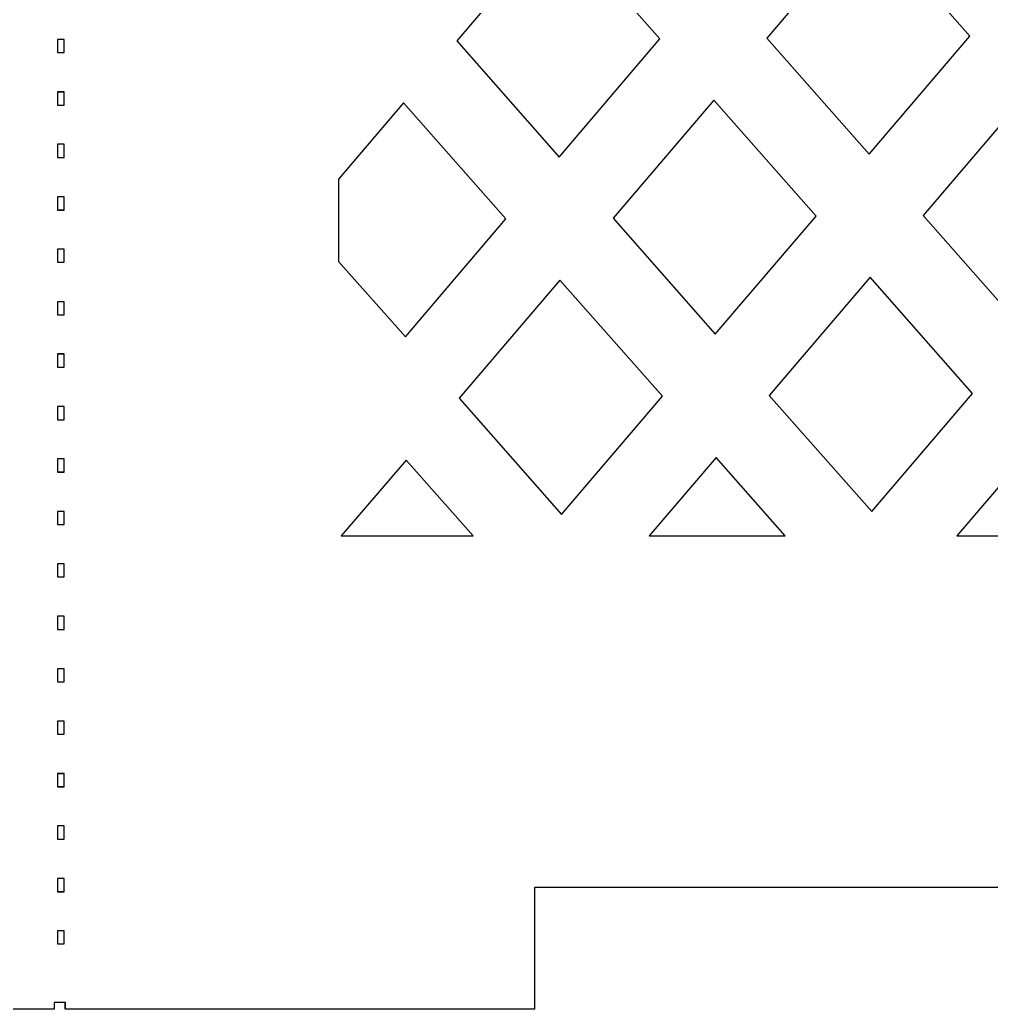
# Model space of a CAD drawing. Header units: centimetres. Extents: x -13.8 to 13.6, y -7 to 7.
# Drawn here: x 6.623 to 10.206, y -6.972 to -3.325 of the extents above; entities that cross this region are included whole.
import ezdxf

# ---------------------------------------------------------------- set-up
doc = ezdxf.new("R2010")
doc.units = ezdxf.units.CM
doc.header["$MEASUREMENT"] = 0
doc.layers.add('Layer 1', color=7, linetype='Continuous')

msp = doc.modelspace()

# ---------------------------------------------------------------- linework, layer by layer
at = {"layer": 'Layer 1', "lineweight": 25}
for points, knots in [([(-10.20604, 6.97186), (-10.57674, 6.97186), (-10.9065, 6.65034), (-11.11803, 6.15165), (-11.11803, 6.15165), (-11.35304, 5.96579), (-11.54832, 5.7106), (-11.6844, 5.40916), (-11.6844, 5.40916), (-11.88437, 5.69667), (-12.13605, 5.8697), (-12.41035, 5.8697), (-12.41035, 5.8697), (-12.94611, 5.8697), (-13.39804, 5.21428), (-13.53896, 4.32023), (-13.53896, 4.32023), (-13.53896, 4.32023), (-13.58526, 4.32023), (-13.58526, 4.32023), (-13.58526, 4.32023), (-13.58526, 4.32023), (-13.58526, 3.72905), (-13.58526, 3.72905), (-13.58526, 3.72905), (-13.58526, 3.72905), (-13.58526, -4.81038), (-13.58526, -4.81038), (-13.58526, -4.81038), (-13.58526, -4.81038), (-13.58526, -6.52273), (-13.58526, -6.52273), (-13.58526, -6.52273), (-13.58526, -6.52273), (-13.58526, -6.97169), (-13.58526, -6.97169), (-13.58526, -6.97169), (-13.58526, -6.97169), (-11.85472, -6.97169), (-11.85472, -6.97169), (-11.85472, -6.97169), (-11.85472, -6.97169), (-11.85472, -6.52273), (-11.85472, -6.52273), (-11.85472, -6.52273), (-11.85472, -6.52273), (-8.55735, -6.52273), (-8.55735, -6.52273), (-8.55735, -6.52273), (-8.55735, -6.52273), (-8.55735, -6.97169), (-8.55735, -6.97169), (-8.55735, -6.97169), (-8.55735, -6.97169), (-6.82681, -6.97169), (-6.82681, -6.97169), (-6.82681, -6.97169), (-6.82681, -6.97169), (-6.82681, -6.93283), (-6.82681, -6.93283), (-6.82681, -6.93283), (-6.82681, -6.93283), (-6.79291, -6.93283), (-6.79291, -6.93283), (-6.79291, -6.93283), (-6.79291, -6.93283), (-6.79291, -6.97169), (-6.79291, -6.97169), (-6.79291, -6.97169), (-6.79291, -6.97169), (-5.0632, -6.97169), (-5.0632, -6.97169), (-5.0632, -6.97169), (-5.0632, -6.97169), (-5.0632, -6.52273), (-5.0632, -6.52273), (-5.0632, -6.52273), (-5.0632, -6.52273), (-1.765, -6.52273), (-1.765, -6.52273), (-1.765, -6.52273), (-1.765, -6.52273), (-1.765, -6.97169), (-1.765, -6.97169), (-1.765, -6.97169), (-1.765, -6.97169), (-0.03446, -6.97169), (-0.03446, -6.97169), (-0.03446, -6.97169), (-0.03446, -6.97169), (-0.03446, -6.94689), (-0.03446, -6.94689), (-0.03446, -6.94689), (-0.03446, -6.94689), (-0.00883, -6.94689), (-0.00883, -6.94689), (-0.00883, -6.94689), (-0.00883, -6.94689), (-0.00883, -6.97169), (-0.00883, -6.97169), (-0.00883, -6.97169), (-0.00883, -6.97169), (1.72088, -6.97169), (1.72088, -6.97169), (1.72088, -6.97169), (1.72088, -6.97169), (1.72088, -6.52273), (1.72088, -6.52273), (1.72088, -6.52273), (1.72088, -6.52273), (5.01908, -6.52273), (5.01908, -6.52273), (5.01908, -6.52273), (5.01908, -6.52273), (5.01908, -6.97169), (5.01908, -6.97169), (5.01908, -6.97169), (5.01908, -6.97169), (6.74962, -6.97169), (6.74962, -6.97169), (6.74962, -6.97169), (6.74962, -6.97169), (6.74962, -6.94689), (6.74962, -6.94689), (6.74962, -6.94689), (6.74962, -6.94689), (6.79096, -6.94689), (6.79096, -6.94689), (6.79096, -6.94689), (6.79096, -6.94689), (6.79096, -6.97169), (6.79096, -6.97169), (6.79096, -6.97169), (6.79096, -6.97169), (8.5215, -6.97169), (8.5215, -6.97169), (8.5215, -6.97169), (8.5215, -6.97169), (8.5215, -6.52273), (8.5215, -6.52273), (8.5215, -6.52273), (8.5215, -6.52273), (11.81887, -6.52273), (11.81887, -6.52273), (11.81887, -6.52273), (11.81887, -6.52273), (11.81887, -6.97169), (11.81887, -6.97169), (11.81887, -6.97169), (11.81887, -6.97169), (13.54941, -6.97169), (13.54941, -6.97169), (13.54941, -6.97169), (13.54941, -6.97169), (13.54941, -6.52273), (13.54941, -6.52273), (13.54941, -6.52273), (13.54941, -6.52273), (13.54941, -4.81038), (13.54941, -4.81038), (13.54941, -4.81038), (13.54941, -4.81038), (13.54941, 3.20071), (13.54941, 3.20071), (13.54941, 3.20071), (13.57301, 3.36982), (13.58579, 3.54662), (13.58579, 3.72905), (13.58579, 3.72905), (13.58579, 3.91148), (13.573, 4.08828), (13.54941, 4.25739), (13.54941, 4.25739), (13.54941, 4.25739), (13.54941, 4.32023), (13.54941, 4.32023), (13.54941, 4.32023), (13.54941, 4.32023), (13.53949, 4.32023), (13.53949, 4.32023), (13.53949, 4.32023), (13.39856, 5.21428), (12.94663, 5.8697), (12.41088, 5.8697), (12.41088, 5.8697), (12.12654, 5.8697), (11.86586, 5.68447), (11.66261, 5.37774), (11.66261, 5.37774), (11.52608, 5.69292), (11.32618, 5.95932), (11.08301, 6.15165), (11.08301, 6.15165), (10.87149, 6.65034), (10.5409, 6.97186), (10.1702, 6.97186), (10.1702, 6.97186), (9.7995, 6.97186), (9.46974, 6.65034), (9.25821, 6.15165), (9.25821, 6.15165), (9.0232, 5.96579), (8.82792, 5.7106), (8.69184, 5.40916), (8.69184, 5.40916), (8.49187, 5.69667), (8.24019, 5.8697), (7.96589, 5.8697), (7.96589, 5.8697), (7.43013, 5.8697), (6.9782, 5.21428), (6.83728, 4.32023), (6.83728, 4.32023), (6.83728, 4.32023), (6.79098, 4.32023), (6.79098, 4.32023), (6.79098, 4.32023), (6.79098, 4.32023), (6.79098, 3.72905), (6.79098, 3.72905), (6.79098, 3.72905), (6.79098, 3.72905), (6.79098, 3.6596), (6.79098, 3.6596), (6.79098, 3.6596), (6.79098, 3.6596), (6.78354, 3.6596), (6.78354, 3.6596), (6.78354, 3.6596), (6.78381, 3.67519), (6.78401, 3.69029), (6.78437, 3.7059), (6.78437, 3.7059), (6.78437, 3.7059), (6.76205, 3.7059), (6.76205, 3.7059), (6.76205, 3.7059), (6.76205, 3.7059), (6.76205, 3.75468), (6.76205, 3.75468), (6.76205, 3.75468), (6.76205, 3.75468), (6.78437, 3.75468), (6.78437, 3.75468), (6.78437, 3.75468), (6.78406, 3.80338), (6.78311, 3.85151), (6.78106, 3.89937), (6.78106, 3.89937), (6.78106, 3.89937), (6.76204, 3.89937), (6.76204, 3.89937), (6.76204, 3.89937), (6.76204, 3.89937), (6.76204, 3.94815), (6.76204, 3.94815), (6.76204, 3.94815), (6.76204, 3.94815), (6.77775, 3.94815), (6.77775, 3.94815), (6.77775, 3.94815), (6.77193, 4.05377), (6.76368, 4.15683), (6.74964, 4.25738), (6.74964, 4.25738), (6.74964, 4.25738), (6.74964, 4.32022), (6.74964, 4.32022), (6.74964, 4.32022), (6.74964, 4.32022), (6.73972, 4.32022), (6.73972, 4.32022), (6.73972, 4.32022), (6.5988, 5.21427), (6.14687, 5.86969), (5.61111, 5.86969), (5.61111, 5.86969), (5.32678, 5.86969), (5.06527, 5.68446), (4.86201, 5.37773), (4.86201, 5.37773), (4.72548, 5.69291), (4.52559, 5.95931), (4.28241, 6.15164), (4.28241, 6.15164), (4.07089, 6.65033), (3.74113, 6.97185), (3.37042, 6.97185), (3.37042, 6.97185), (2.99972, 6.97185), (2.66996, 6.65033), (2.45843, 6.15164), (2.45843, 6.15164), (2.22342, 5.96578), (2.02731, 5.71059), (1.89123, 5.40915), (1.89123, 5.40915), (1.69126, 5.69666), (1.44041, 5.86969), (1.16611, 5.86969), (1.16611, 5.86969), (0.63035, 5.86969), (0.17842, 5.21427), (0.0375, 4.32022), (0.0375, 4.32022), (0.0375, 4.32022), (-0.0088, 4.32022), (-0.0088, 4.32022), (-0.0088, 4.32022), (-0.0088, 4.32022), (-0.0088, 4.00685), (-0.0088, 4.00685), (-0.0088, 4.00685), (-0.01481, 4.09189), (-0.02303, 4.17574), (-0.03443, 4.25738), (-0.03443, 4.25738), (-0.03443, 4.25738), (-0.03443, 4.32022), (-0.03443, 4.32022), (-0.03443, 4.32022), (-0.03443, 4.32022), (-0.04518, 4.32022), (-0.04518, 4.32022), (-0.04518, 4.32022), (-0.1861, 5.21427), (-0.63721, 5.86969), (-1.17297, 5.86969), (-1.17297, 5.86969), (-1.45731, 5.86969), (-1.71881, 5.68446), (-1.92207, 5.37773), (-1.92207, 5.37773), (-2.0586, 5.69291), (-2.25849, 5.95931), (-2.50167, 6.15164), (-2.50167, 6.15164), (-2.71319, 6.65033), (-3.04295, 6.97185), (-3.41366, 6.97185), (-3.41366, 6.97185), (-3.78436, 6.97185), (-4.11412, 6.65033), (-4.32565, 6.15164), (-4.32565, 6.15164), (-4.56066, 5.96578), (-4.75677, 5.71059), (-4.89285, 5.40915), (-4.89285, 5.40915), (-5.09282, 5.69666), (-5.34367, 5.86969), (-5.61797, 5.86969), (-5.61797, 5.86969), (-6.15373, 5.86969), (-6.60649, 5.21427), (-6.74741, 4.32022), (-6.74741, 4.32022), (-6.74741, 4.32022), (-6.79289, 4.32022), (-6.79289, 4.32022), (-6.79289, 4.32022), (-6.79289, 4.32022), (-6.79289, 3.86464), (-6.79289, 3.86464), (-6.79289, 3.86464), (-6.79328, 3.87628), (-6.79405, 3.88777), (-6.79454, 3.89937), (-6.79454, 3.89937), (-6.79454, 3.89937), (-6.81769, 3.89937), (-6.81769, 3.89937), (-6.81769, 3.89937), (-6.81769, 3.89937), (-6.81769, 3.94815), (-6.81769, 3.94815), (-6.81769, 3.94815), (-6.81769, 3.94815), (-6.79702, 3.94815), (-6.79702, 3.94815), (-6.79702, 3.94815), (-6.80284, 4.05379), (-6.81274, 4.15678), (-6.82679, 4.25738), (-6.82679, 4.25738), (-6.82679, 4.25738), (-6.82679, 4.32022), (-6.82679, 4.32022), (-6.82679, 4.32022), (-6.82679, 4.32022), (-6.83671, 4.32022), (-6.83671, 4.32022), (-6.83671, 4.32022), (-6.97764, 5.21427), (-7.42956, 5.86969), (-7.96532, 5.86969), (-7.96532, 5.86969), (-8.24966, 5.86969), (-8.51033, 5.68446), (-8.71359, 5.37773), (-8.71359, 5.37773), (-8.85012, 5.69291), (-9.05084, 5.95931), (-9.29402, 6.15164), (-9.29402, 6.15164), (-9.50554, 6.65033), (-9.8353, 6.97185), (-10.20601, 6.97185), (-10.20601, 6.97185), (-10.20601, 6.97185), (-10.20604, 6.97186), (-10.20604, 6.97186)], [0, 0, 0, 0, 0.0096154, 0.0096154, 0.0096154, 0.0096154, 0.0192308, 0.0192308, 0.0192308, 0.0192308, 0.0288462, 0.0288462, 0.0288462, 0.0288462, 0.0384615, 0.0384615, 0.0384615, 0.0384615, 0.0480769, 0.0480769, 0.0480769, 0.0480769, 0.0576923, 0.0576923, 0.0576923, 0.0576923, 0.0673077, 0.0673077, 0.0673077, 0.0673077, 0.0769231, 0.0769231, 0.0769231, 0.0769231, 0.0865385, 0.0865385, 0.0865385, 0.0865385, 0.0961538, 0.0961538, 0.0961538, 0.0961538, 0.1057692, 0.1057692, 0.1057692, 0.1057692, 0.1153846, 0.1153846, 0.1153846, 0.1153846, 0.125, 0.125, 0.125, 0.125, 0.1346154, 0.1346154, 0.1346154, 0.1346154, 0.1442308, 0.1442308, 0.1442308, 0.1442308, 0.1538462, 0.1538462, 0.1538462, 0.1538462, 0.1634615, 0.1634615, 0.1634615, 0.1634615, 0.1730769, 0.1730769, 0.1730769, 0.1730769, 0.1826923, 0.1826923, 0.1826923, 0.1826923, 0.1923077, 0.1923077, 0.1923077, 0.1923077, 0.2019231, 0.2019231, 0.2019231, 0.2019231, 0.2115385, 0.2115385, 0.2115385, 0.2115385, 0.2211538, 0.2211538, 0.2211538, 0.2211538, 0.2307692, 0.2307692, 0.2307692, 0.2307692, 0.2403846, 0.2403846, 0.2403846, 0.2403846, 0.25, 0.25, 0.25, 0.25, 0.2596154, 0.2596154, 0.2596154, 0.2596154, 0.2692308, 0.2692308, 0.2692308, 0.2692308, 0.2788462, 0.2788462, 0.2788462, 0.2788462, 0.2884615, 0.2884615, 0.2884615, 0.2884615, 0.2980769, 0.2980769, 0.2980769, 0.2980769, 0.3076923, 0.3076923, 0.3076923, 0.3076923, 0.3173077, 0.3173077, 0.3173077, 0.3173077, 0.3269231, 0.3269231, 0.3269231, 0.3269231, 0.3365385, 0.3365385, 0.3365385, 0.3365385, 0.3461538, 0.3461538, 0.3461538, 0.3461538, 0.3557692, 0.3557692, 0.3557692, 0.3557692, 0.3653846, 0.3653846, 0.3653846, 0.3653846, 0.375, 0.375, 0.375, 0.375, 0.3846154, 0.3846154, 0.3846154, 0.3846154, 0.3942308, 0.3942308, 0.3942308, 0.3942308, 0.4038462, 0.4038462, 0.4038462, 0.4038462, 0.4134615, 0.4134615, 0.4134615, 0.4134615, 0.4230769, 0.4230769, 0.4230769, 0.4230769, 0.4326923, 0.4326923, 0.4326923, 0.4326923, 0.4423077, 0.4423077, 0.4423077, 0.4423077, 0.4519231, 0.4519231, 0.4519231, 0.4519231, 0.4615385, 0.4615385, 0.4615385, 0.4615385, 0.4711538, 0.4711538, 0.4711538, 0.4711538, 0.4807692, 0.4807692, 0.4807692, 0.4807692, 0.4903846, 0.4903846, 0.4903846, 0.4903846, 0.5, 0.5, 0.5, 0.5, 0.5096154, 0.5096154, 0.5096154, 0.5096154, 0.5192308, 0.5192308, 0.5192308, 0.5192308, 0.5288462, 0.5288462, 0.5288462, 0.5288462, 0.5384615, 0.5384615, 0.5384615, 0.5384615, 0.5480769, 0.5480769, 0.5480769, 0.5480769, 0.5576923, 0.5576923, 0.5576923, 0.5576923, 0.5673077, 0.5673077, 0.5673077, 0.5673077, 0.5769231, 0.5769231, 0.5769231, 0.5769231, 0.5865385, 0.5865385, 0.5865385, 0.5865385, 0.5961538, 0.5961538, 0.5961538, 0.5961538, 0.6057692, 0.6057692, 0.6057692, 0.6057692, 0.6153846, 0.6153846, 0.6153846, 0.6153846, 0.625, 0.625, 0.625, 0.625, 0.6346154, 0.6346154, 0.6346154, 0.6346154, 0.6442308, 0.6442308, 0.6442308, 0.6442308, 0.6538462, 0.6538462, 0.6538462, 0.6538462, 0.6634615, 0.6634615, 0.6634615, 0.6634615, 0.6730769, 0.6730769, 0.6730769, 0.6730769, 0.6826923, 0.6826923, 0.6826923, 0.6826923, 0.6923077, 0.6923077, 0.6923077, 0.6923077, 0.7019231, 0.7019231, 0.7019231, 0.7019231, 0.7115385, 0.7115385, 0.7115385, 0.7115385, 0.7211538, 0.7211538, 0.7211538, 0.7211538, 0.7307692, 0.7307692, 0.7307692, 0.7307692, 0.7403846, 0.7403846, 0.7403846, 0.7403846, 0.75, 0.75, 0.75, 0.75, 0.7596154, 0.7596154, 0.7596154, 0.7596154, 0.7692308, 0.7692308, 0.7692308, 0.7692308, 0.7788462, 0.7788462, 0.7788462, 0.7788462, 0.7884615, 0.7884615, 0.7884615, 0.7884615, 0.7980769, 0.7980769, 0.7980769, 0.7980769, 0.8076923, 0.8076923, 0.8076923, 0.8076923, 0.8173077, 0.8173077, 0.8173077, 0.8173077, 0.8269231, 0.8269231, 0.8269231, 0.8269231, 0.8365385, 0.8365385, 0.8365385, 0.8365385, 0.8461538, 0.8461538, 0.8461538, 0.8461538, 0.8557692, 0.8557692, 0.8557692, 0.8557692, 0.8653846, 0.8653846, 0.8653846, 0.8653846, 0.875, 0.875, 0.875, 0.875, 0.8846154, 0.8846154, 0.8846154, 0.8846154, 0.8942308, 0.8942308, 0.8942308, 0.8942308, 0.9038462, 0.9038462, 0.9038462, 0.9038462, 0.9134615, 0.9134615, 0.9134615, 0.9134615, 0.9230769, 0.9230769, 0.9230769, 0.9230769, 0.9326923, 0.9326923, 0.9326923, 0.9326923, 0.9423077, 0.9423077, 0.9423077, 0.9423077, 0.9519231, 0.9519231, 0.9519231, 0.9519231, 0.9615385, 0.9615385, 0.9615385, 0.9615385, 0.9711538, 0.9711538, 0.9711538, 0.9711538, 0.9807692, 0.9807692, 0.9807692, 0.9807692, 1, 1, 1, 1]), ([(-10.20588, 6.97207), (-10.57658, 6.97207), (-10.90631, 6.65052), (-11.11783, 6.15184), (-11.11783, 6.15184), (-11.35284, 5.96598), (-11.54842, 5.71076), (-11.6845, 5.40933), (-11.6845, 5.40933), (-11.88447, 5.69684), (-12.13593, 5.86988), (-12.41023, 5.86988), (-12.41023, 5.86988), (-12.94599, 5.86988), (-13.39786, 5.21442), (-13.53878, 4.32037), (-13.53878, 4.32037), (-13.53878, 4.32037), (-13.58514, 4.32037), (-13.58514, 4.32037), (-13.58514, 4.32037), (-13.58514, 4.32037), (-13.58514, 3.72918), (-13.58514, 3.72918), (-13.58514, 3.72918), (-13.58514, 3.72918), (-13.58514, -4.8105), (-13.58514, -4.8105), (-13.58514, -4.8105), (-13.58514, -4.8105), (-13.58514, -6.5229), (-13.58514, -6.5229), (-13.58514, -6.5229), (-13.58514, -6.5229), (-13.58514, -6.97188), (-13.58514, -6.97188), (-13.58514, -6.97188), (-13.58514, -6.97188), (-11.85474, -6.97188), (-11.85474, -6.97188), (-11.85474, -6.97188), (-11.85474, -6.97188), (-11.85474, -6.5229), (-11.85474, -6.5229), (-11.85474, -6.5229), (-11.85474, -6.5229), (-8.557, -6.5229), (-8.557, -6.5229), (-8.557, -6.5229), (-8.557, -6.5229), (-8.557, -6.97188), (-8.557, -6.97188), (-8.557, -6.97188), (-8.557, -6.97188), (-6.8266, -6.97188), (-6.8266, -6.97188), (-6.8266, -6.97188), (-6.8266, -6.97188), (-6.8266, -6.93302), (-6.8266, -6.93302), (-6.8266, -6.93302), (-6.8266, -6.93302), (-6.79303, -6.93302), (-6.79303, -6.93302), (-6.79303, -6.93302), (-6.79303, -6.93302), (-6.79303, -6.97188), (-6.79303, -6.97188), (-6.79303, -6.97188), (-6.79303, -6.97188), (-5.06263, -6.97188), (-5.06263, -6.97188), (-5.06263, -6.97188), (-5.06263, -6.97188), (-5.06263, -6.5229), (-5.06263, -6.5229), (-5.06263, -6.5229), (-5.06263, -6.5229), (-1.76489, -6.5229), (-1.76489, -6.5229), (-1.76489, -6.5229), (-1.76489, -6.5229), (-1.76489, -6.97188), (-1.76489, -6.97188), (-1.76489, -6.97188), (-1.76489, -6.97188), (-0.03449, -6.97188), (-0.03449, -6.97188), (-0.03449, -6.97188), (-0.03449, -6.97188), (-0.03449, -6.94707), (-0.03449, -6.94707), (-0.03449, -6.94707), (-0.03449, -6.94707), (-0.00891, -6.94707), (-0.00891, -6.94707), (-0.00891, -6.94707), (-0.00891, -6.94707), (-0.00891, -6.97188), (-0.00891, -6.97188), (-0.00891, -6.97188), (-0.00891, -6.97188), (1.72149, -6.97188), (1.72149, -6.97188), (1.72149, -6.97188), (1.72149, -6.97188), (1.72149, -6.5229), (1.72149, -6.5229), (1.72149, -6.5229), (1.72149, -6.5229), (5.01923, -6.5229), (5.01923, -6.5229), (5.01923, -6.5229), (5.01923, -6.5229), (5.01923, -6.97188), (5.01923, -6.97188), (5.01923, -6.97188), (5.01923, -6.97188), (6.74963, -6.97188), (6.74963, -6.97188), (6.74963, -6.97188), (6.74963, -6.97188), (6.74963, -6.94707), (6.74963, -6.94707), (6.74963, -6.94707), (6.74963, -6.94707), (6.79119, -6.94707), (6.79119, -6.94707), (6.79119, -6.94707), (6.79119, -6.94707), (6.79119, -6.97188), (6.79119, -6.97188), (6.79119, -6.97188), (6.79119, -6.97188), (8.52159, -6.97188), (8.52159, -6.97188), (8.52159, -6.97188), (8.52159, -6.97188), (8.52159, -6.5229), (8.52159, -6.5229), (8.52159, -6.5229), (8.52159, -6.5229), (11.81933, -6.5229), (11.81933, -6.5229), (11.81933, -6.5229), (11.81933, -6.5229), (11.81933, -6.97188), (11.81933, -6.97188), (11.81933, -6.97188), (11.81933, -6.97188), (13.54973, -6.97188), (13.54973, -6.97188), (13.54973, -6.97188), (13.54973, -6.97188), (13.54973, -6.5229), (13.54973, -6.5229), (13.54973, -6.5229), (13.54973, -6.5229), (13.54973, -4.8105), (13.54973, -4.8105), (13.54973, -4.8105), (13.54973, -4.8105), (13.54973, 3.20082), (13.54973, 3.20082), (13.54973, 3.20082), (13.57333, 3.36993), (13.58569, 3.54674), (13.58569, 3.72918), (13.58569, 3.72918), (13.58569, 3.91161), (13.57332, 4.08843), (13.54973, 4.25753), (13.54973, 4.25753), (13.54973, 4.25753), (13.54973, 4.32037), (13.54973, 4.32037), (13.54973, 4.32037), (13.54973, 4.32037), (13.54014, 4.32037), (13.54014, 4.32037), (13.54014, 4.32037), (13.39921, 5.21442), (12.94734, 5.86988), (12.41158, 5.86988), (12.41158, 5.86988), (12.12724, 5.86988), (11.86593, 5.68464), (11.66267, 5.37791), (11.66267, 5.37791), (11.52614, 5.69309), (11.32638, 5.95951), (11.08321, 6.15184), (11.08321, 6.15184), (10.87169, 6.65053), (10.54116, 6.97207), (10.17046, 6.97207), (10.17046, 6.97207), (9.79976, 6.97207), (9.47003, 6.65052), (9.25851, 6.15184), (9.25851, 6.15184), (9.0235, 5.96598), (8.82792, 5.71076), (8.69184, 5.40933), (8.69184, 5.40933), (8.49187, 5.69684), (8.24041, 5.86988), (7.96611, 5.86988), (7.96611, 5.86988), (7.43035, 5.86988), (6.97848, 5.21442), (6.83756, 4.32037), (6.83756, 4.32037), (6.83756, 4.32037), (6.7912, 4.32037), (6.7912, 4.32037), (6.7912, 4.32037), (6.7912, 4.32037), (6.7912, 3.72918), (6.7912, 3.72918), (6.7912, 3.72918), (6.7912, 3.72918), (6.7912, 3.65973), (6.7912, 3.65973), (6.7912, 3.65973), (6.7912, 3.65973), (6.78401, 3.65973), (6.78401, 3.65973), (6.78401, 3.65973), (6.78428, 3.67532), (6.78445, 3.69042), (6.78481, 3.70603), (6.78481, 3.70603), (6.78481, 3.70603), (6.76243, 3.70603), (6.76243, 3.70603), (6.76243, 3.70603), (6.76243, 3.70603), (6.76243, 3.75481), (6.76243, 3.75481), (6.76243, 3.75481), (6.76243, 3.75481), (6.78481, 3.75481), (6.78481, 3.75481), (6.78481, 3.75481), (6.7845, 3.80351), (6.78366, 3.85165), (6.78161, 3.89951), (6.78161, 3.89951), (6.78161, 3.89951), (6.76243, 3.89951), (6.76243, 3.89951), (6.76243, 3.89951), (6.76243, 3.89951), (6.76243, 3.94829), (6.76243, 3.94829), (6.76243, 3.94829), (6.76243, 3.94829), (6.77842, 3.94829), (6.77842, 3.94829), (6.77842, 3.94829), (6.7726, 4.05391), (6.76368, 4.15698), (6.74965, 4.25753), (6.74965, 4.25753), (6.74965, 4.25753), (6.74965, 4.32037), (6.74965, 4.32037), (6.74965, 4.32037), (6.74965, 4.32037), (6.74006, 4.32037), (6.74006, 4.32037), (6.74006, 4.32037), (6.59914, 5.21442), (6.14727, 5.86988), (5.61151, 5.86988), (5.61151, 5.86988), (5.32718, 5.86988), (5.06587, 5.68464), (4.8626, 5.37791), (4.8626, 5.37791), (4.72607, 5.69309), (4.52552, 5.95951), (4.28234, 6.15184), (4.28234, 6.15184), (4.07082, 6.65053), (3.74109, 6.97207), (3.37039, 6.97207), (3.37039, 6.97207), (2.99969, 6.97207), (2.66996, 6.65052), (2.45844, 6.15184), (2.45844, 6.15184), (2.22343, 5.96598), (2.02785, 5.71076), (1.89177, 5.40933), (1.89177, 5.40933), (1.6918, 5.69684), (1.44034, 5.86988), (1.16604, 5.86988), (1.16604, 5.86988), (0.63028, 5.86988), (0.17841, 5.21442), (0.03749, 4.32037), (0.03749, 4.32037), (0.03749, 4.32037), (-0.00887, 4.32037), (-0.00887, 4.32037), (-0.00887, 4.32037), (-0.00887, 4.32037), (-0.00887, 4.007), (-0.00887, 4.007), (-0.00887, 4.007), (-0.01488, 4.09204), (-0.02305, 4.1759), (-0.03445, 4.25753), (-0.03445, 4.25753), (-0.03445, 4.25753), (-0.03445, 4.32037), (-0.03445, 4.32037), (-0.03445, 4.32037), (-0.03445, 4.32037), (-0.04484, 4.32037), (-0.04484, 4.32037), (-0.04484, 4.32037), (-0.18576, 5.21442), (-0.63684, 5.86988), (-1.17259, 5.86988), (-1.17259, 5.86988), (-1.45693, 5.86988), (-1.71823, 5.68464), (-1.9215, 5.37791), (-1.9215, 5.37791), (-2.05803, 5.69309), (-2.25858, 5.95951), (-2.50176, 6.15184), (-2.50176, 6.15184), (-2.71328, 6.65053), (-3.04301, 6.97207), (-3.41371, 6.97207), (-3.41371, 6.97207), (-3.78441, 6.97207), (-4.11414, 6.65052), (-4.32566, 6.15184), (-4.32566, 6.15184), (-4.56067, 5.96598), (-4.75625, 5.71076), (-4.89234, 5.40933), (-4.89234, 5.40933), (-5.09231, 5.69684), (-5.34376, 5.86988), (-5.61807, 5.86988), (-5.61807, 5.86988), (-6.15383, 5.86988), (-6.6065, 5.21442), (-6.74742, 4.32037), (-6.74742, 4.32037), (-6.74742, 4.32037), (-6.79298, 4.32037), (-6.79298, 4.32037), (-6.79298, 4.32037), (-6.79298, 4.32037), (-6.79298, 3.86478), (-6.79298, 3.86478), (-6.79298, 3.86478), (-6.79337, 3.87642), (-6.79408, 3.88792), (-6.79458, 3.89951), (-6.79458, 3.89951), (-6.79458, 3.89951), (-6.81776, 3.89951), (-6.81776, 3.89951), (-6.81776, 3.89951), (-6.81776, 3.89951), (-6.81776, 3.94829), (-6.81776, 3.94829), (-6.81776, 3.94829), (-6.81776, 3.94829), (-6.79698, 3.94829), (-6.79698, 3.94829), (-6.79698, 3.94829), (-6.8028, 4.05393), (-6.81251, 4.15693), (-6.82655, 4.25753), (-6.82655, 4.25753), (-6.82655, 4.25753), (-6.82655, 4.32037), (-6.82655, 4.32037), (-6.82655, 4.32037), (-6.82655, 4.32037), (-6.83614, 4.32037), (-6.83614, 4.32037), (-6.83614, 4.32037), (-6.97707, 5.21442), (-7.42893, 5.86988), (-7.96469, 5.86988), (-7.96469, 5.86988), (-8.24903, 5.86988), (-8.51033, 5.68464), (-8.7136, 5.37791), (-8.7136, 5.37791), (-8.85013, 5.69309), (-9.05068, 5.95951), (-9.29386, 6.15184), (-9.29386, 6.15184), (-9.50538, 6.65053), (-9.83511, 6.97207), (-10.20581, 6.97207), (-10.20581, 6.97207), (-10.20581, 6.97207), (-10.20588, 6.97207), (-10.20588, 6.97207)], [0, 0, 0, 0, 0.0096154, 0.0096154, 0.0096154, 0.0096154, 0.0192308, 0.0192308, 0.0192308, 0.0192308, 0.0288462, 0.0288462, 0.0288462, 0.0288462, 0.0384615, 0.0384615, 0.0384615, 0.0384615, 0.0480769, 0.0480769, 0.0480769, 0.0480769, 0.0576923, 0.0576923, 0.0576923, 0.0576923, 0.0673077, 0.0673077, 0.0673077, 0.0673077, 0.0769231, 0.0769231, 0.0769231, 0.0769231, 0.0865385, 0.0865385, 0.0865385, 0.0865385, 0.0961538, 0.0961538, 0.0961538, 0.0961538, 0.1057692, 0.1057692, 0.1057692, 0.1057692, 0.1153846, 0.1153846, 0.1153846, 0.1153846, 0.125, 0.125, 0.125, 0.125, 0.1346154, 0.1346154, 0.1346154, 0.1346154, 0.1442308, 0.1442308, 0.1442308, 0.1442308, 0.1538462, 0.1538462, 0.1538462, 0.1538462, 0.1634615, 0.1634615, 0.1634615, 0.1634615, 0.1730769, 0.1730769, 0.1730769, 0.1730769, 0.1826923, 0.1826923, 0.1826923, 0.1826923, 0.1923077, 0.1923077, 0.1923077, 0.1923077, 0.2019231, 0.2019231, 0.2019231, 0.2019231, 0.2115385, 0.2115385, 0.2115385, 0.2115385, 0.2211538, 0.2211538, 0.2211538, 0.2211538, 0.2307692, 0.2307692, 0.2307692, 0.2307692, 0.2403846, 0.2403846, 0.2403846, 0.2403846, 0.25, 0.25, 0.25, 0.25, 0.2596154, 0.2596154, 0.2596154, 0.2596154, 0.2692308, 0.2692308, 0.2692308, 0.2692308, 0.2788462, 0.2788462, 0.2788462, 0.2788462, 0.2884615, 0.2884615, 0.2884615, 0.2884615, 0.2980769, 0.2980769, 0.2980769, 0.2980769, 0.3076923, 0.3076923, 0.3076923, 0.3076923, 0.3173077, 0.3173077, 0.3173077, 0.3173077, 0.3269231, 0.3269231, 0.3269231, 0.3269231, 0.3365385, 0.3365385, 0.3365385, 0.3365385, 0.3461538, 0.3461538, 0.3461538, 0.3461538, 0.3557692, 0.3557692, 0.3557692, 0.3557692, 0.3653846, 0.3653846, 0.3653846, 0.3653846, 0.375, 0.375, 0.375, 0.375, 0.3846154, 0.3846154, 0.3846154, 0.3846154, 0.3942308, 0.3942308, 0.3942308, 0.3942308, 0.4038462, 0.4038462, 0.4038462, 0.4038462, 0.4134615, 0.4134615, 0.4134615, 0.4134615, 0.4230769, 0.4230769, 0.4230769, 0.4230769, 0.4326923, 0.4326923, 0.4326923, 0.4326923, 0.4423077, 0.4423077, 0.4423077, 0.4423077, 0.4519231, 0.4519231, 0.4519231, 0.4519231, 0.4615385, 0.4615385, 0.4615385, 0.4615385, 0.4711538, 0.4711538, 0.4711538, 0.4711538, 0.4807692, 0.4807692, 0.4807692, 0.4807692, 0.4903846, 0.4903846, 0.4903846, 0.4903846, 0.5, 0.5, 0.5, 0.5, 0.5096154, 0.5096154, 0.5096154, 0.5096154, 0.5192308, 0.5192308, 0.5192308, 0.5192308, 0.5288462, 0.5288462, 0.5288462, 0.5288462, 0.5384615, 0.5384615, 0.5384615, 0.5384615, 0.5480769, 0.5480769, 0.5480769, 0.5480769, 0.5576923, 0.5576923, 0.5576923, 0.5576923, 0.5673077, 0.5673077, 0.5673077, 0.5673077, 0.5769231, 0.5769231, 0.5769231, 0.5769231, 0.5865385, 0.5865385, 0.5865385, 0.5865385, 0.5961538, 0.5961538, 0.5961538, 0.5961538, 0.6057692, 0.6057692, 0.6057692, 0.6057692, 0.6153846, 0.6153846, 0.6153846, 0.6153846, 0.625, 0.625, 0.625, 0.625, 0.6346154, 0.6346154, 0.6346154, 0.6346154, 0.6442308, 0.6442308, 0.6442308, 0.6442308, 0.6538462, 0.6538462, 0.6538462, 0.6538462, 0.6634615, 0.6634615, 0.6634615, 0.6634615, 0.6730769, 0.6730769, 0.6730769, 0.6730769, 0.6826923, 0.6826923, 0.6826923, 0.6826923, 0.6923077, 0.6923077, 0.6923077, 0.6923077, 0.7019231, 0.7019231, 0.7019231, 0.7019231, 0.7115385, 0.7115385, 0.7115385, 0.7115385, 0.7211538, 0.7211538, 0.7211538, 0.7211538, 0.7307692, 0.7307692, 0.7307692, 0.7307692, 0.7403846, 0.7403846, 0.7403846, 0.7403846, 0.75, 0.75, 0.75, 0.75, 0.7596154, 0.7596154, 0.7596154, 0.7596154, 0.7692308, 0.7692308, 0.7692308, 0.7692308, 0.7788462, 0.7788462, 0.7788462, 0.7788462, 0.7884615, 0.7884615, 0.7884615, 0.7884615, 0.7980769, 0.7980769, 0.7980769, 0.7980769, 0.8076923, 0.8076923, 0.8076923, 0.8076923, 0.8173077, 0.8173077, 0.8173077, 0.8173077, 0.8269231, 0.8269231, 0.8269231, 0.8269231, 0.8365385, 0.8365385, 0.8365385, 0.8365385, 0.8461538, 0.8461538, 0.8461538, 0.8461538, 0.8557692, 0.8557692, 0.8557692, 0.8557692, 0.8653846, 0.8653846, 0.8653846, 0.8653846, 0.875, 0.875, 0.875, 0.875, 0.8846154, 0.8846154, 0.8846154, 0.8846154, 0.8942308, 0.8942308, 0.8942308, 0.8942308, 0.9038462, 0.9038462, 0.9038462, 0.9038462, 0.9134615, 0.9134615, 0.9134615, 0.9134615, 0.9230769, 0.9230769, 0.9230769, 0.9230769, 0.9326923, 0.9326923, 0.9326923, 0.9326923, 0.9423077, 0.9423077, 0.9423077, 0.9423077, 0.9519231, 0.9519231, 0.9519231, 0.9519231, 0.9615385, 0.9615385, 0.9615385, 0.9615385, 0.9711538, 0.9711538, 0.9711538, 0.9711538, 0.9807692, 0.9807692, 0.9807692, 0.9807692, 1, 1, 1, 1]), ([(8.60629, -2.96747), (8.60629, -2.96747), (8.98354, -3.39495), (8.98354, -3.39495), (8.98354, -3.39495), (8.98354, -3.39495), (8.61268, -3.8307), (8.61268, -3.8307), (8.61268, -3.8307), (8.61268, -3.8307), (8.23463, -3.40239), (8.23463, -3.40239), (8.23463, -3.40239), (8.23463, -3.40239), (8.60629, -2.96747), (8.60629, -2.96747)], [0, 0, 0, 0, 0.2, 0.2, 0.2, 0.2, 0.4, 0.4, 0.4, 0.4, 0.6, 0.6, 0.6, 0.6, 1, 1, 1, 1]), ([(9.75003, -2.95672), (9.75003, -2.95672), (10.12728, -3.38503), (10.12728, -3.38503), (10.12728, -3.38503), (10.12728, -3.38503), (9.75562, -3.81995), (9.75562, -3.81995), (9.75562, -3.81995), (9.75562, -3.81995), (9.37757, -3.39247), (9.37757, -3.39247), (9.37757, -3.39247), (9.37757, -3.39247), (9.75003, -2.95672), (9.75003, -2.95672)], [0, 0, 0, 0, 0.2, 0.2, 0.2, 0.2, 0.4, 0.4, 0.4, 0.4, 0.6, 0.6, 0.6, 0.6, 1, 1, 1, 1]), ([(6.76202, -3.39733), (6.76202, -3.39733), (6.78682, -3.39733), (6.78682, -3.39733), (6.78682, -3.39733), (6.78682, -3.39733), (6.78682, -3.44529), (6.78682, -3.44529), (6.78682, -3.44529), (6.78682, -3.44529), (6.76202, -3.44529), (6.76202, -3.44529), (6.76202, -3.44529), (6.76202, -3.44529), (6.76202, -3.39733), (6.76202, -3.39733)], [0, 0, 0, 0, 0.2, 0.2, 0.2, 0.2, 0.4, 0.4, 0.4, 0.4, 0.6, 0.6, 0.6, 0.6, 1, 1, 1, 1]), ([(6.7624, -3.39743), (6.7624, -3.39743), (6.78718, -3.39743), (6.78718, -3.39743), (6.78718, -3.39743), (6.78718, -3.39743), (6.78718, -3.44539), (6.78718, -3.44539), (6.78718, -3.44539), (6.78718, -3.44539), (6.7624, -3.44539), (6.7624, -3.44539), (6.7624, -3.44539), (6.7624, -3.44539), (6.7624, -3.39743), (6.7624, -3.39743)], [0, 0, 0, 0, 0.2, 0.2, 0.2, 0.2, 0.4, 0.4, 0.4, 0.4, 0.6, 0.6, 0.6, 0.6, 1, 1, 1, 1]), ([(6.76202, -3.5908), (6.76202, -3.5908), (6.78682, -3.5908), (6.78682, -3.5908), (6.78682, -3.5908), (6.78682, -3.5908), (6.78682, -3.63876), (6.78682, -3.63876), (6.78682, -3.63876), (6.78682, -3.63876), (6.76202, -3.63876), (6.76202, -3.63876), (6.76202, -3.63876), (6.76202, -3.63876), (6.76202, -3.5908), (6.76202, -3.5908)], [0, 0, 0, 0, 0.2, 0.2, 0.2, 0.2, 0.4, 0.4, 0.4, 0.4, 0.6, 0.6, 0.6, 0.6, 1, 1, 1, 1]), ([(6.7624, -3.59091), (6.7624, -3.59091), (6.78718, -3.59091), (6.78718, -3.59091), (6.78718, -3.59091), (6.78718, -3.59091), (6.78718, -3.63887), (6.78718, -3.63887), (6.78718, -3.63887), (6.78718, -3.63887), (6.7624, -3.63887), (6.7624, -3.63887), (6.7624, -3.63887), (6.7624, -3.63887), (6.7624, -3.59091), (6.7624, -3.59091)], [0, 0, 0, 0, 0.2, 0.2, 0.2, 0.2, 0.4, 0.4, 0.4, 0.4, 0.6, 0.6, 0.6, 0.6, 1, 1, 1, 1]), ([(10.3263, -3.61076), (10.3263, -3.61076), (10.70355, -4.03824), (10.70355, -4.03824), (10.70355, -4.03824), (10.70355, -4.03824), (10.33189, -4.47316), (10.33189, -4.47316), (10.33189, -4.47316), (10.33189, -4.47316), (9.95464, -4.04568), (9.95464, -4.04568), (9.95464, -4.04568), (9.95464, -4.04568), (10.3263, -3.61076), (10.3263, -3.61076)], [0, 0, 0, 0, 0.2, 0.2, 0.2, 0.2, 0.4, 0.4, 0.4, 0.4, 0.6, 0.6, 0.6, 0.6, 1, 1, 1, 1]), ([(8.03882, -3.6306), (8.03882, -3.6306), (8.41607, -4.0589), (8.41607, -4.0589), (8.41607, -4.0589), (8.41607, -4.0589), (8.04521, -4.49382), (8.04521, -4.49382), (8.04521, -4.49382), (8.04521, -4.49382), (7.79824, -4.21517), (7.79824, -4.21517), (7.79824, -4.21517), (7.79824, -4.21517), (7.79824, -3.91254), (7.79824, -3.91254), (7.79824, -3.91254), (7.79824, -3.91254), (8.03882, -3.6306), (8.03882, -3.6306)], [0, 0, 0, 0, 0.1666667, 0.1666667, 0.1666667, 0.1666667, 0.3333333, 0.3333333, 0.3333333, 0.3333333, 0.5, 0.5, 0.5, 0.5, 0.6666667, 0.6666667, 0.6666667, 0.6666667, 1, 1, 1, 1]), ([(9.18256, -3.62068), (9.18256, -3.62068), (9.56061, -4.04898), (9.56061, -4.04898), (9.56061, -4.04898), (9.56061, -4.04898), (9.18816, -4.4839), (9.18816, -4.4839), (9.18816, -4.4839), (9.18816, -4.4839), (8.81091, -4.05559), (8.81091, -4.05559), (8.81091, -4.05559), (8.81091, -4.05559), (9.18256, -3.62068), (9.18256, -3.62068)], [0, 0, 0, 0, 0.2, 0.2, 0.2, 0.2, 0.4, 0.4, 0.4, 0.4, 0.6, 0.6, 0.6, 0.6, 1, 1, 1, 1]), ([(6.76202, -3.78345), (6.76202, -3.78345), (6.78682, -3.78345), (6.78682, -3.78345), (6.78682, -3.78345), (6.78682, -3.78345), (6.78682, -3.83223), (6.78682, -3.83223), (6.78682, -3.83223), (6.78682, -3.83223), (6.76202, -3.83223), (6.76202, -3.83223), (6.76202, -3.83223), (6.76202, -3.83223), (6.76202, -3.78345), (6.76202, -3.78345)], [0, 0, 0, 0, 0.2, 0.2, 0.2, 0.2, 0.4, 0.4, 0.4, 0.4, 0.6, 0.6, 0.6, 0.6, 1, 1, 1, 1]), ([(6.7624, -3.78357), (6.7624, -3.78357), (6.78718, -3.78357), (6.78718, -3.78357), (6.78718, -3.78357), (6.78718, -3.78357), (6.78718, -3.83236), (6.78718, -3.83236), (6.78718, -3.83236), (6.78718, -3.83236), (6.7624, -3.83236), (6.7624, -3.83236), (6.7624, -3.83236), (6.7624, -3.83236), (6.7624, -3.78357), (6.7624, -3.78357)], [0, 0, 0, 0, 0.2, 0.2, 0.2, 0.2, 0.4, 0.4, 0.4, 0.4, 0.6, 0.6, 0.6, 0.6, 1, 1, 1, 1]), ([(6.76202, -3.97693), (6.76202, -3.97693), (6.78682, -3.97693), (6.78682, -3.97693), (6.78682, -3.97693), (6.78682, -3.97693), (6.78682, -4.02571), (6.78682, -4.02571), (6.78682, -4.02571), (6.78682, -4.02571), (6.76202, -4.02571), (6.76202, -4.02571), (6.76202, -4.02571), (6.76202, -4.02571), (6.76202, -3.97693), (6.76202, -3.97693)], [0, 0, 0, 0, 0.2, 0.2, 0.2, 0.2, 0.4, 0.4, 0.4, 0.4, 0.6, 0.6, 0.6, 0.6, 1, 1, 1, 1]), ([(6.7624, -3.97705), (6.7624, -3.97705), (6.78718, -3.97705), (6.78718, -3.97705), (6.78718, -3.97705), (6.78718, -3.97705), (6.78718, -4.02583), (6.78718, -4.02583), (6.78718, -4.02583), (6.78718, -4.02583), (6.7624, -4.02583), (6.7624, -4.02583), (6.7624, -4.02583), (6.7624, -4.02583), (6.7624, -3.97705), (6.7624, -3.97705)], [0, 0, 0, 0, 0.2, 0.2, 0.2, 0.2, 0.4, 0.4, 0.4, 0.4, 0.6, 0.6, 0.6, 0.6, 1, 1, 1, 1]), ([(6.76202, -4.17041), (6.76202, -4.17041), (6.78682, -4.17041), (6.78682, -4.17041), (6.78682, -4.17041), (6.78682, -4.17041), (6.78682, -4.21837), (6.78682, -4.21837), (6.78682, -4.21837), (6.78682, -4.21837), (6.76202, -4.21837), (6.76202, -4.21837), (6.76202, -4.21837), (6.76202, -4.21837), (6.76202, -4.17041), (6.76202, -4.17041)], [0, 0, 0, 0, 0.2, 0.2, 0.2, 0.2, 0.4, 0.4, 0.4, 0.4, 0.6, 0.6, 0.6, 0.6, 1, 1, 1, 1]), ([(6.7624, -4.17053), (6.7624, -4.17053), (6.78718, -4.17053), (6.78718, -4.17053), (6.78718, -4.17053), (6.78718, -4.17053), (6.78718, -4.21849), (6.78718, -4.21849), (6.78718, -4.21849), (6.78718, -4.21849), (6.7624, -4.21849), (6.7624, -4.21849), (6.7624, -4.21849), (6.7624, -4.21849), (6.7624, -4.17053), (6.7624, -4.17053)], [0, 0, 0, 0, 0.2, 0.2, 0.2, 0.2, 0.4, 0.4, 0.4, 0.4, 0.6, 0.6, 0.6, 0.6, 1, 1, 1, 1]), ([(8.61508, -4.28464), (8.61508, -4.28464), (8.99313, -4.71212), (8.99313, -4.71212), (8.99313, -4.71212), (8.99313, -4.71212), (8.62067, -5.14787), (8.62067, -5.14787), (8.62067, -5.14787), (8.62067, -5.14787), (8.24342, -4.71956), (8.24342, -4.71956), (8.24342, -4.71956), (8.24342, -4.71956), (8.61508, -4.28464), (8.61508, -4.28464)], [0, 0, 0, 0, 0.2, 0.2, 0.2, 0.2, 0.4, 0.4, 0.4, 0.4, 0.6, 0.6, 0.6, 0.6, 1, 1, 1, 1]), ([(9.75882, -4.27389), (9.75882, -4.27389), (10.13607, -4.7022), (10.13607, -4.7022), (10.13607, -4.7022), (10.13607, -4.7022), (9.76521, -5.13712), (9.76521, -5.13712), (9.76521, -5.13712), (9.76521, -5.13712), (9.38636, -4.70964), (9.38636, -4.70964), (9.38636, -4.70964), (9.38636, -4.70964), (9.75882, -4.27389), (9.75882, -4.27389)], [0, 0, 0, 0, 0.2, 0.2, 0.2, 0.2, 0.4, 0.4, 0.4, 0.4, 0.6, 0.6, 0.6, 0.6, 1, 1, 1, 1]), ([(6.76202, -4.36388), (6.76202, -4.36388), (6.78682, -4.36388), (6.78682, -4.36388), (6.78682, -4.36388), (6.78682, -4.36388), (6.78682, -4.41184), (6.78682, -4.41184), (6.78682, -4.41184), (6.78682, -4.41184), (6.76202, -4.41184), (6.76202, -4.41184), (6.76202, -4.41184), (6.76202, -4.41184), (6.76202, -4.36388), (6.76202, -4.36388)], [0, 0, 0, 0, 0.2, 0.2, 0.2, 0.2, 0.4, 0.4, 0.4, 0.4, 0.6, 0.6, 0.6, 0.6, 1, 1, 1, 1]), ([(6.7624, -4.36401), (6.7624, -4.36401), (6.78718, -4.36401), (6.78718, -4.36401), (6.78718, -4.36401), (6.78718, -4.36401), (6.78718, -4.41197), (6.78718, -4.41197), (6.78718, -4.41197), (6.78718, -4.41197), (6.7624, -4.41197), (6.7624, -4.41197), (6.7624, -4.41197), (6.7624, -4.41197), (6.7624, -4.36401), (6.7624, -4.36401)], [0, 0, 0, 0, 0.2, 0.2, 0.2, 0.2, 0.4, 0.4, 0.4, 0.4, 0.6, 0.6, 0.6, 0.6, 1, 1, 1, 1]), ([(6.76202, -4.55653), (6.76202, -4.55653), (6.78682, -4.55653), (6.78682, -4.55653), (6.78682, -4.55653), (6.78682, -4.55653), (6.78682, -4.60531), (6.78682, -4.60531), (6.78682, -4.60531), (6.78682, -4.60531), (6.76202, -4.60531), (6.76202, -4.60531), (6.76202, -4.60531), (6.76202, -4.60531), (6.76202, -4.55653), (6.76202, -4.55653)], [0, 0, 0, 0, 0.2, 0.2, 0.2, 0.2, 0.4, 0.4, 0.4, 0.4, 0.6, 0.6, 0.6, 0.6, 1, 1, 1, 1]), ([(6.7624, -4.55667), (6.7624, -4.55667), (6.78718, -4.55667), (6.78718, -4.55667), (6.78718, -4.55667), (6.78718, -4.55667), (6.78718, -4.60545), (6.78718, -4.60545), (6.78718, -4.60545), (6.78718, -4.60545), (6.7624, -4.60545), (6.7624, -4.60545), (6.7624, -4.60545), (6.7624, -4.60545), (6.7624, -4.55667), (6.7624, -4.55667)], [0, 0, 0, 0, 0.2, 0.2, 0.2, 0.2, 0.4, 0.4, 0.4, 0.4, 0.6, 0.6, 0.6, 0.6, 1, 1, 1, 1]), ([(6.76202, -4.75001), (6.76202, -4.75001), (6.78682, -4.75001), (6.78682, -4.75001), (6.78682, -4.75001), (6.78682, -4.75001), (6.78682, -4.79879), (6.78682, -4.79879), (6.78682, -4.79879), (6.78682, -4.79879), (6.76202, -4.79879), (6.76202, -4.79879), (6.76202, -4.79879), (6.76202, -4.79879), (6.76202, -4.75001), (6.76202, -4.75001)], [0, 0, 0, 0, 0.2, 0.2, 0.2, 0.2, 0.4, 0.4, 0.4, 0.4, 0.6, 0.6, 0.6, 0.6, 1, 1, 1, 1]), ([(6.7624, -4.75015), (6.7624, -4.75015), (6.78718, -4.75015), (6.78718, -4.75015), (6.78718, -4.75015), (6.78718, -4.75015), (6.78718, -4.79894), (6.78718, -4.79894), (6.78718, -4.79894), (6.78718, -4.79894), (6.7624, -4.79894), (6.7624, -4.79894), (6.7624, -4.79894), (6.7624, -4.79894), (6.7624, -4.75015), (6.7624, -4.75015)], [0, 0, 0, 0, 0.2, 0.2, 0.2, 0.2, 0.4, 0.4, 0.4, 0.4, 0.6, 0.6, 0.6, 0.6, 1, 1, 1, 1]), ([(6.76202, -4.94349), (6.76202, -4.94349), (6.78682, -4.94349), (6.78682, -4.94349), (6.78682, -4.94349), (6.78682, -4.94349), (6.78682, -4.99145), (6.78682, -4.99145), (6.78682, -4.99145), (6.78682, -4.99145), (6.76202, -4.99145), (6.76202, -4.99145), (6.76202, -4.99145), (6.76202, -4.99145), (6.76202, -4.94349), (6.76202, -4.94349)], [0, 0, 0, 0, 0.2, 0.2, 0.2, 0.2, 0.4, 0.4, 0.4, 0.4, 0.6, 0.6, 0.6, 0.6, 1, 1, 1, 1]), ([(6.7624, -4.94364), (6.7624, -4.94364), (6.78718, -4.94364), (6.78718, -4.94364), (6.78718, -4.94364), (6.78718, -4.94364), (6.78718, -4.99159), (6.78718, -4.99159), (6.78718, -4.99159), (6.78718, -4.99159), (6.7624, -4.99159), (6.7624, -4.99159), (6.7624, -4.99159), (6.7624, -4.99159), (6.7624, -4.94364), (6.7624, -4.94364)], [0, 0, 0, 0, 0.2, 0.2, 0.2, 0.2, 0.4, 0.4, 0.4, 0.4, 0.6, 0.6, 0.6, 0.6, 1, 1, 1, 1]), ([(8.04761, -4.94777), (8.04761, -4.94777), (8.29458, -5.22724), (8.29458, -5.22724), (8.29458, -5.22724), (8.29458, -5.22724), (7.80863, -5.22724), (7.80863, -5.22724), (7.80863, -5.22724), (7.80863, -5.22724), (8.04761, -4.94777), (8.04761, -4.94777)], [0, 0, 0, 0, 0.25, 0.25, 0.25, 0.25, 0.5, 0.5, 0.5, 0.5, 1, 1, 1, 1]), ([(9.19135, -4.93785), (9.19135, -4.93785), (9.44631, -5.22725), (9.44631, -5.22725), (9.44631, -5.22725), (9.44631, -5.22725), (8.94438, -5.22725), (8.94438, -5.22725), (8.94438, -5.22725), (8.94438, -5.22725), (9.19135, -4.93785), (9.19135, -4.93785)], [0, 0, 0, 0, 0.25, 0.25, 0.25, 0.25, 0.5, 0.5, 0.5, 0.5, 1, 1, 1, 1]), ([(10.33509, -4.92792), (10.33509, -4.92792), (10.59964, -5.22724), (10.59964, -5.22724), (10.59964, -5.22724), (10.59964, -5.22724), (10.07852, -5.22724), (10.07852, -5.22724), (10.07852, -5.22724), (10.07852, -5.22724), (10.33509, -4.92792), (10.33509, -4.92792)], [0, 0, 0, 0, 0.25, 0.25, 0.25, 0.25, 0.5, 0.5, 0.5, 0.5, 1, 1, 1, 1]), ([(6.76202, -5.13696), (6.76202, -5.13696), (6.78682, -5.13696), (6.78682, -5.13696), (6.78682, -5.13696), (6.78682, -5.13696), (6.78682, -5.18492), (6.78682, -5.18492), (6.78682, -5.18492), (6.78682, -5.18492), (6.76202, -5.18492), (6.76202, -5.18492), (6.76202, -5.18492), (6.76202, -5.18492), (6.76202, -5.13696), (6.76202, -5.13696)], [0, 0, 0, 0, 0.2, 0.2, 0.2, 0.2, 0.4, 0.4, 0.4, 0.4, 0.6, 0.6, 0.6, 0.6, 1, 1, 1, 1]), ([(6.7624, -5.13711), (6.7624, -5.13711), (6.78718, -5.13711), (6.78718, -5.13711), (6.78718, -5.13711), (6.78718, -5.13711), (6.78718, -5.18507), (6.78718, -5.18507), (6.78718, -5.18507), (6.78718, -5.18507), (6.7624, -5.18507), (6.7624, -5.18507), (6.7624, -5.18507), (6.7624, -5.18507), (6.7624, -5.13711), (6.7624, -5.13711)], [0, 0, 0, 0, 0.2, 0.2, 0.2, 0.2, 0.4, 0.4, 0.4, 0.4, 0.6, 0.6, 0.6, 0.6, 1, 1, 1, 1]), ([(6.76202, -5.32961), (6.76202, -5.32961), (6.78682, -5.32961), (6.78682, -5.32961), (6.78682, -5.32961), (6.78682, -5.32961), (6.78682, -5.37839), (6.78682, -5.37839), (6.78682, -5.37839), (6.78682, -5.37839), (6.76202, -5.37839), (6.76202, -5.37839), (6.76202, -5.37839), (6.76202, -5.37839), (6.76202, -5.32961), (6.76202, -5.32961)], [0, 0, 0, 0, 0.2, 0.2, 0.2, 0.2, 0.4, 0.4, 0.4, 0.4, 0.6, 0.6, 0.6, 0.6, 1, 1, 1, 1]), ([(6.7624, -5.32977), (6.7624, -5.32977), (6.78718, -5.32977), (6.78718, -5.32977), (6.78718, -5.32977), (6.78718, -5.32977), (6.78718, -5.37855), (6.78718, -5.37855), (6.78718, -5.37855), (6.78718, -5.37855), (6.7624, -5.37855), (6.7624, -5.37855), (6.7624, -5.37855), (6.7624, -5.37855), (6.7624, -5.32977), (6.7624, -5.32977)], [0, 0, 0, 0, 0.2, 0.2, 0.2, 0.2, 0.4, 0.4, 0.4, 0.4, 0.6, 0.6, 0.6, 0.6, 1, 1, 1, 1]), ([(6.76202, -5.52309), (6.76202, -5.52309), (6.78682, -5.52309), (6.78682, -5.52309), (6.78682, -5.52309), (6.78682, -5.52309), (6.78682, -5.57187), (6.78682, -5.57187), (6.78682, -5.57187), (6.78682, -5.57187), (6.76202, -5.57187), (6.76202, -5.57187), (6.76202, -5.57187), (6.76202, -5.57187), (6.76202, -5.52309), (6.76202, -5.52309)], [0, 0, 0, 0, 0.2, 0.2, 0.2, 0.2, 0.4, 0.4, 0.4, 0.4, 0.6, 0.6, 0.6, 0.6, 1, 1, 1, 1]), ([(6.7624, -5.52325), (6.7624, -5.52325), (6.78718, -5.52325), (6.78718, -5.52325), (6.78718, -5.52325), (6.78718, -5.52325), (6.78718, -5.57204), (6.78718, -5.57204), (6.78718, -5.57204), (6.78718, -5.57204), (6.7624, -5.57204), (6.7624, -5.57204), (6.7624, -5.57204), (6.7624, -5.57204), (6.7624, -5.52325), (6.7624, -5.52325)], [0, 0, 0, 0, 0.2, 0.2, 0.2, 0.2, 0.4, 0.4, 0.4, 0.4, 0.6, 0.6, 0.6, 0.6, 1, 1, 1, 1]), ([(6.76202, -5.71657), (6.76202, -5.71657), (6.78682, -5.71657), (6.78682, -5.71657), (6.78682, -5.71657), (6.78682, -5.71657), (6.78682, -5.76453), (6.78682, -5.76453), (6.78682, -5.76453), (6.78682, -5.76453), (6.76202, -5.76453), (6.76202, -5.76453), (6.76202, -5.76453), (6.76202, -5.76453), (6.76202, -5.71657), (6.76202, -5.71657)], [0, 0, 0, 0, 0.2, 0.2, 0.2, 0.2, 0.4, 0.4, 0.4, 0.4, 0.6, 0.6, 0.6, 0.6, 1, 1, 1, 1]), ([(6.7624, -5.71674), (6.7624, -5.71674), (6.78718, -5.71674), (6.78718, -5.71674), (6.78718, -5.71674), (6.78718, -5.71674), (6.78718, -5.7647), (6.78718, -5.7647), (6.78718, -5.7647), (6.78718, -5.7647), (6.7624, -5.7647), (6.7624, -5.7647), (6.7624, -5.7647), (6.7624, -5.7647), (6.7624, -5.71674), (6.7624, -5.71674)], [0, 0, 0, 0, 0.2, 0.2, 0.2, 0.2, 0.4, 0.4, 0.4, 0.4, 0.6, 0.6, 0.6, 0.6, 1, 1, 1, 1]), ([(6.76202, -5.91004), (6.76202, -5.91004), (6.78682, -5.91004), (6.78682, -5.91004), (6.78682, -5.91004), (6.78682, -5.91004), (6.78682, -5.958), (6.78682, -5.958), (6.78682, -5.958), (6.78682, -5.958), (6.76202, -5.958), (6.76202, -5.958), (6.76202, -5.958), (6.76202, -5.958), (6.76202, -5.91004), (6.76202, -5.91004)], [0, 0, 0, 0, 0.2, 0.2, 0.2, 0.2, 0.4, 0.4, 0.4, 0.4, 0.6, 0.6, 0.6, 0.6, 1, 1, 1, 1]), ([(6.7624, -5.91022), (6.7624, -5.91022), (6.78718, -5.91022), (6.78718, -5.91022), (6.78718, -5.91022), (6.78718, -5.91022), (6.78718, -5.95818), (6.78718, -5.95818), (6.78718, -5.95818), (6.78718, -5.95818), (6.7624, -5.95818), (6.7624, -5.95818), (6.7624, -5.95818), (6.7624, -5.95818), (6.7624, -5.91022), (6.7624, -5.91022)], [0, 0, 0, 0, 0.2, 0.2, 0.2, 0.2, 0.4, 0.4, 0.4, 0.4, 0.6, 0.6, 0.6, 0.6, 1, 1, 1, 1]), ([(6.76202, -6.10352), (6.76202, -6.10352), (6.78682, -6.10352), (6.78682, -6.10352), (6.78682, -6.10352), (6.78682, -6.10352), (6.78682, -6.15148), (6.78682, -6.15148), (6.78682, -6.15148), (6.78682, -6.15148), (6.76202, -6.15148), (6.76202, -6.15148), (6.76202, -6.15148), (6.76202, -6.15148), (6.76202, -6.10352), (6.76202, -6.10352)], [0, 0, 0, 0, 0.2, 0.2, 0.2, 0.2, 0.4, 0.4, 0.4, 0.4, 0.6, 0.6, 0.6, 0.6, 1, 1, 1, 1]), ([(6.7624, -6.1037), (6.7624, -6.1037), (6.78718, -6.1037), (6.78718, -6.1037), (6.78718, -6.1037), (6.78718, -6.1037), (6.78718, -6.15166), (6.78718, -6.15166), (6.78718, -6.15166), (6.78718, -6.15166), (6.7624, -6.15166), (6.7624, -6.15166), (6.7624, -6.15166), (6.7624, -6.15166), (6.7624, -6.1037), (6.7624, -6.1037)], [0, 0, 0, 0, 0.2, 0.2, 0.2, 0.2, 0.4, 0.4, 0.4, 0.4, 0.6, 0.6, 0.6, 0.6, 1, 1, 1, 1]), ([(6.76202, -6.29617), (6.76202, -6.29617), (6.78682, -6.29617), (6.78682, -6.29617), (6.78682, -6.29617), (6.78682, -6.29617), (6.78682, -6.34495), (6.78682, -6.34495), (6.78682, -6.34495), (6.78682, -6.34495), (6.76202, -6.34495), (6.76202, -6.34495), (6.76202, -6.34495), (6.76202, -6.34495), (6.76202, -6.29617), (6.76202, -6.29617)], [0, 0, 0, 0, 0.2, 0.2, 0.2, 0.2, 0.4, 0.4, 0.4, 0.4, 0.6, 0.6, 0.6, 0.6, 1, 1, 1, 1]), ([(6.7624, -6.29636), (6.7624, -6.29636), (6.78718, -6.29636), (6.78718, -6.29636), (6.78718, -6.29636), (6.78718, -6.29636), (6.78718, -6.34514), (6.78718, -6.34514), (6.78718, -6.34514), (6.78718, -6.34514), (6.7624, -6.34514), (6.7624, -6.34514), (6.7624, -6.34514), (6.7624, -6.34514), (6.7624, -6.29636), (6.7624, -6.29636)], [0, 0, 0, 0, 0.2, 0.2, 0.2, 0.2, 0.4, 0.4, 0.4, 0.4, 0.6, 0.6, 0.6, 0.6, 1, 1, 1, 1]), ([(6.76202, -6.48965), (6.76202, -6.48965), (6.78682, -6.48965), (6.78682, -6.48965), (6.78682, -6.48965), (6.78682, -6.48965), (6.78682, -6.53843), (6.78682, -6.53843), (6.78682, -6.53843), (6.78682, -6.53843), (6.76202, -6.53843), (6.76202, -6.53843), (6.76202, -6.53843), (6.76202, -6.53843), (6.76202, -6.48965), (6.76202, -6.48965)], [0, 0, 0, 0, 0.2, 0.2, 0.2, 0.2, 0.4, 0.4, 0.4, 0.4, 0.6, 0.6, 0.6, 0.6, 1, 1, 1, 1]), ([(6.7624, -6.48984), (6.7624, -6.48984), (6.78718, -6.48984), (6.78718, -6.48984), (6.78718, -6.48984), (6.78718, -6.48984), (6.78718, -6.53863), (6.78718, -6.53863), (6.78718, -6.53863), (6.78718, -6.53863), (6.7624, -6.53863), (6.7624, -6.53863), (6.7624, -6.53863), (6.7624, -6.53863), (6.7624, -6.48984), (6.7624, -6.48984)], [0, 0, 0, 0, 0.2, 0.2, 0.2, 0.2, 0.4, 0.4, 0.4, 0.4, 0.6, 0.6, 0.6, 0.6, 1, 1, 1, 1]), ([(6.76202, -6.68312), (6.76202, -6.68312), (6.78682, -6.68312), (6.78682, -6.68312), (6.78682, -6.68312), (6.78682, -6.68312), (6.78682, -6.73108), (6.78682, -6.73108), (6.78682, -6.73108), (6.78682, -6.73108), (6.76202, -6.73108), (6.76202, -6.73108), (6.76202, -6.73108), (6.76202, -6.73108), (6.76202, -6.68312), (6.76202, -6.68312)], [0, 0, 0, 0, 0.2, 0.2, 0.2, 0.2, 0.4, 0.4, 0.4, 0.4, 0.6, 0.6, 0.6, 0.6, 1, 1, 1, 1]), ([(6.7624, -6.68332), (6.7624, -6.68332), (6.78718, -6.68332), (6.78718, -6.68332), (6.78718, -6.68332), (6.78718, -6.68332), (6.78718, -6.73127), (6.78718, -6.73127), (6.78718, -6.73127), (6.78718, -6.73127), (6.7624, -6.73127), (6.7624, -6.73127), (6.7624, -6.73127), (6.7624, -6.73127), (6.7624, -6.68332), (6.7624, -6.68332)], [0, 0, 0, 0, 0.2, 0.2, 0.2, 0.2, 0.4, 0.4, 0.4, 0.4, 0.6, 0.6, 0.6, 0.6, 1, 1, 1, 1])]:
    msp.add_open_spline(points, degree=3, knots=knots, dxfattribs=at)

doc.saveas('drawing.dxf')
